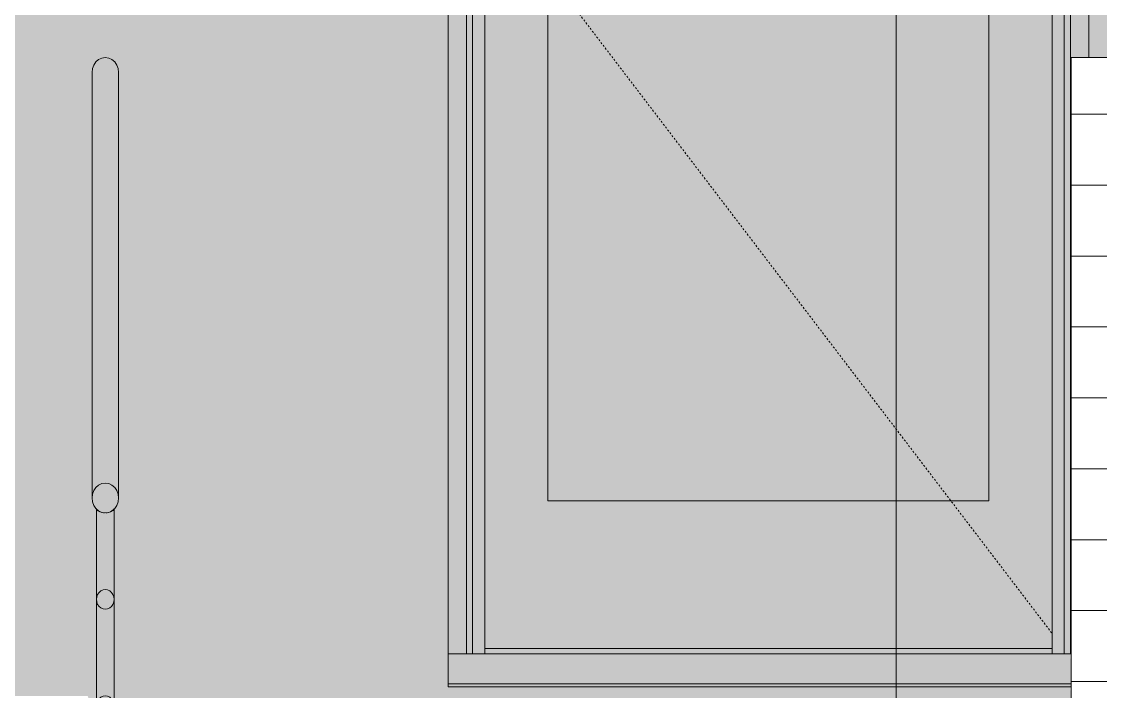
# Model space of a CAD drawing. Header units: inches. Extents: x 1750 to 8392, y -297 to 660.
# Drawn here: x 6777.4 to 6838.2, y 0.3 to 38 of the extents above; entities that cross this region are included whole.
import ezdxf

# ---------------------------------------------------------------- set-up
doc = ezdxf.new("R2010")
doc.units = ezdxf.units.IN
doc.header["$MEASUREMENT"] = 0
doc.linetypes.add('Dash 1_16_', pattern=[0.12499999999999999, 0.06249999999999999, -0.06249999999999999])
for name, color, linetype, lineweight in [('A-DOOR-3', 31, 'Continuous', 9), ('A-DOOR-4', 31, 'Dash 1_16_', 9), ('A-DOOR-FRAM', 31, 'Continuous', 9), ('A-DOOR-GLAZ', 31, 'Continuous', 9), ('A-FLOR-HRAL', 11, 'Continuous', 9), ('A-WALL-1', 113, 'Continuous', 9), ('A-WALL-PATT-1', 111, 'Continuous', 9), ('G-ANNO-SYMB-2', 111, 'Continuous', 9)]:
    doc.layers.add(name, color=color, linetype=linetype, lineweight=lineweight)

# ---------------------------------------------------------------- blocks, each defined once
blk = doc.blocks.new('Door-Inswing-Andersen-400_Series-Single - 3_ 0-1_8_ x custom height - _1st _ 2nd floor-2651741-BUILDING ELEVATION - NORTH')
at = {"layer": 'A-DOOR-FRAM'}
for points in [[(-10203.45189610941, 2.375000000029368), (-10202.42064610941, 2.375000000029368), (-10202.38046753799, 90.96875000002868), (-10168.35814610941, 90.96875000003004), (-10168.31439610937, 36.00000000000355), (-10167.32689610941, 36.00000000000355), (-10167.32689610941, 92.00000000002902), (-10203.45189610941, 92.00000000002902), (-10203.45189610941, 2.672000000029166)], [(-10202.07689610941, 2.375000000029368), (-10202.07689610941, 90.62500000002856), (-10202.42064610941, 90.96875000002868), (-10202.42064610941, 2.375000000029368), (-10202.11505803304, 2.375000000029368)], [(-10168.70189610941, 2.375000000029368), (-10168.35814610941, 2.375000000029368), (-10168.35814610941, 90.96875000003004), (-10168.70189610941, 90.62500000002925), (-10168.70189610941, 2.451757034204243)], [(-10202.07689610941, 2.375000000029368), (-10201.38939610941, 2.375000000029368), (-10201.38939610941, 89.93750000002868), (-10202.07689610941, 90.62500000002856), (-10202.07689610941, 2.451757034204925)], [(-10169.38939610941, 2.375000000029368), (-10168.70189610941, 2.375000000029368), (-10168.70189610941, 90.62500000002925), (-10169.38939610941, 89.93750000002902), (-10169.38939610941, 2.672000000029166)], [(-10201.38939610941, 2.375000000029368), (-10169.38939610941, 2.375000000029368), (-10169.38939610941, 2.672000000029166), (-10201.38939610941, 2.672000000029166)], [(-10202.42064610941, 0.5000000000290269), (-10168.31439610937, 0.5381298463740135), (-10168.35814610941, 2.375000000029368), (-10203.45189610941, 2.375000000029368), (-10203.45189610941, 0.5000000000290269), (-10202.70189610941, 0.5000000000290269)]]:
    blk.add_hatch(color=256, dxfattribs=at).paths.add_polyline_path(points, flags=0)
h = blk.add_hatch(color=256, dxfattribs=at)
h.paths.add_polyline_path([(-10201.38939610941, 2.672000000029166), (-10169.38939610941, 2.672000000029166), (-10169.38939610941, 89.93750000002902), (-10201.38939610941, 89.93750000002868), (-10201.38939610941, 2.837896986123078)], flags=0)
h.paths.add_polyline_path([(-10190.23633143601, 11.00000000002937), (-10197.82689610941, 11.00000000002937), (-10197.82689610941, 86.37500000002902), (-10172.95189610941, 86.37500000002902), (-10172.95189610941, 11.00000000002937)], flags=0)
at = {"layer": 'A-DOOR-GLAZ'}
blk.add_hatch(color=256, dxfattribs=at).paths.add_polyline_path([(-10172.95189610941, 11.00000000002937), (-10172.95189610941, 86.37500000002902), (-10197.82689610941, 86.37500000002902), (-10197.82689610941, 11.00000000002937), (-10190.23633143601, 11.00000000002937)], flags=0)
at = {"layer": 'A-DOOR-4'}
blk.add_line((-10201.3893961094, 45.44733796299155), (-10169.3893961094, 3.521412037065489), dxfattribs=at)
at = {"layer": 'A-DOOR-FRAM'}
for p, q in [((-10203.4518961094, 92.00000000002908), (-10203.4518961094, 2.375000000029165)), ((-10203.4518961094, 92.00000000002898), (-10203.4518961094, 2.375000000029176)), ((-10167.3268961094, 36.0000000000019), (-10167.3268961094, 92.0000000000291)), ((-10167.3268961094, 36.00000000000186), (-10167.3268961094, 92.00000000002899)), ((-10202.4206461094, 90.96875000002909), (-10202.4206461094, 2.375000000029176)), ((-10202.4206461094, 90.96875000002902), (-10202.4206461094, 2.375000000029176)), ((-10168.3581461094, 90.96875000002908), (-10168.3581461094, 2.375000000029176)), ((-10168.3581461094, 90.96875000002902), (-10168.3581461094, 2.375000000029176)), ((-10202.0768961094, 90.62500000002903), (-10202.0768961094, 2.375000000029176)), ((-10168.7018961094, 2.375000000029171), (-10168.7018961094, 90.62500000002903)), ((-10201.3893961094, 89.93750000002898), (-10201.3893961094, 2.375000000029176)), ((-10169.3893961094, 2.37500000002917), (-10169.3893961094, 89.93750000002898)), ((-10197.8268961094, 11.00000000002931), (-10197.8268961094, 86.37500000002882)), ((-10172.9518961094, 86.37500000002882), (-10172.9518961094, 11.00000000002931)), ((-10172.9518961094, 11.00000000002931), (-10197.8268961094, 11.00000000002931)), ((-10169.3893961094, 2.672000000029024), (-10201.3893961094, 2.672000000029024)), ((-10201.3893961094, 2.672000000029017), (-10169.3893961094, 2.672000000029019)), ((-10203.4518961094, 0.5000000000290269), (-10203.4518961094, 2.375000000029314)), ((-10168.31439610936, 2.375000000029314), (-10203.4518961094, 2.375000000029314)), ((-10203.4518961094, 0.5000000000290269), (-10203.4518961094, 0.6717557160874768)), ((-10168.31439610936, 0.6717557160874768), (-10203.4518961094, 0.6717557160874768)), ((-10168.31439610936, 0.5000000000290269), (-10203.4518961094, 0.5000000000290269)), ((-10168.31439610936, 0.5000000000290269), (-10203.4518961094, 0.5000000000290269))]:
    blk.add_line(p, q, dxfattribs=at)
blk = doc.blocks.new('Railing - 1_-1411116-BUILDING ELEVATION - NORTH')
at = {"layer": 'A-FLOR-HRAL'}
h = blk.add_hatch(color=256, dxfattribs=at)
h.paths.add_polyline_path([(-10820.48939610939, -24), (-10819.48939610939, -24), (-10819.50643319626, -18.70370123909015), (-10819.63584271881, -18.95430170190685), (-10819.85998658684, -19.09898594657614), (-10819.97351199786, -19.09898594657614), (-10820.00528022092, -19.09898594657614), (-10820.11880563196, -19.09898594657614), (-10820.3429495, -18.95430170189593), (-10820.47235902255, -18.70370123905503), (-10820.48939610939, -18.70370123905503), (-10820.48939610939, -23.39237015362596)], flags=0)
h.paths.add_polyline_path([(-10820.48939610939, -18.30901699438187), (-10820.42240881129, -18.15356253417452), (-10820.21528877531, -18.03496691962676), (-10819.9819533539, -18), (-10819.6358427188, -18.08015364227208), (-10819.49764712114, -18.2570218565586), (-10819.48939610939, -18.3090169943747), (-10819.53071813714, -12.76925049141551), (-10819.6358427188, -12.95430170189593), (-10819.85998658684, -13.09898594657614), (-10820.19519731989, -13.06360858605058), (-10820.34294949999, -12.95430170189593), (-10820.47315683522, -12.69692596543314), (-10820.48939610939, -12.83852549156223), (-10820.48939610939, -18)], flags=0)
h.paths.add_polyline_path([(-10819.48939610939, -12.30901699437539), (-10819.51421574761, -6.724707690158884), (-10819.6358427188, -6.954301701895592), (-10819.85998658684, -7.098985946575799), (-10820.1709939683, -7.074817275347532), (-10820.34294949999, -6.954301701895592), (-10820.47235902253, -6.703701239054685), (-10820.48939610939, -6.838525491561886), (-10820.47235902254, -12.2016269417095), (-10820.23939610939, -12.03924894698503), (-10819.89181495673, -12.00430816998494), (-10819.73939610939, -12.03924894698435), (-10819.50634615792, -12.20220341366246), (-10819.49176859319, -12.29406638880289)], flags=0)
h.paths.add_polyline_path([(-10820.48939610939, -6.309016994399944), (-10820.42240881129, -6.151620600610504), (-10820.23939610939, -6.038169482764833), (-10819.93107555805, -6.005298742680002), (-10819.73939610939, -6.038169482762787), (-10819.50643319625, -6.20165492702984), (-10819.48939610939, -6.210318791441527), (-10819.52358614052, -0.7500000000000052), (-10819.6376723763, -0.9558713607721127), (-10819.85998658684, -1.0989859465758), (-10820.14679061671, -1.086025964645506), (-10820.34294949999, -0.9543017018959342), (-10820.47235902254, -0.7037012390546858), (-10820.48939610941, -0.7500000000000052), (-10820.48939610939, -6.279508497187412)], flags=0)
h.paths.add_polyline_path([(-10820.48939610941, -0.3090169944630414), (-10820.4224088113, -0.150649633836684), (-10820.21860903878, -0.03246695638131846), (-10819.91163537426, -0.007064990241138601), (-10819.73017216568, -0.04278363328842793), (-10819.50643319625, -0.2016549270315462), (-10819.48939610941, -0.08258489567731962), (-10819.53138970491, 5.22893683111601), (-10819.6358427188, 5.045698298104065), (-10819.86542550223, 4.901014053423858), (-10820.20129088245, 4.939213372270495), (-10820.34294949999, 5.045698298104065), (-10820.47235902255, 5.296298760944972), (-10820.48939610941, 5.296298760944972), (-10820.48939610941, -0.2477896584373464)], flags=0)
h.paths.add_polyline_path([(-10820.48939610941, 5.690983005540368), (-10820.4224088113, 5.850321332944639), (-10820.23939610941, 5.96398944567249), (-10819.95587332989, 6.000543384465225), (-10819.6358427188, 5.916296866685792), (-10819.50399509834, 5.782980989093056), (-10819.48939610941, 5.789681208561199), (-10819.5122224327, 10.5229446884648), (-10819.60632349913, 10.42221220550152), (-10819.79634526541, 10.34891112364345), (-10820.03501077242, 10.32921703882982), (-10820.26474086817, 10.36872645396783), (-10820.39332731483, 10.43529013102351), (-10820.48939610941, 10.46447808209597), (-10820.48939610941, 5.789681208541418)], flags=0)
h = blk.add_hatch(color=256, dxfattribs=at)
h.paths.add_polyline_path([(-10819.87813564242, 10.32921703882982), (-10819.58061007797, 10.43833401063647), (-10819.7963538072, 10.35136329304986), (-10819.9437814464, 10.32921703882982)], flags=0)
h.paths.add_polyline_path([(-10820.03198010418, 10.32921703882982), (-10820.30114101034, 10.40599638841024), (-10820.03501077242, 10.32921703882982)], flags=0)
for p, q in [((-10820.48939610939, 10.57294901687532), (-10820.48939610939, -24)), ((-10819.48939610939, -24), (-10819.48939610939, 10.57294901687532))]:
    blk.add_line(p, q, dxfattribs=at)
at = {"layer": 'A-FLOR-HRAL', "flags": 128}
for points in [[(-10820.03228682549, 10.3240667408874), (-10820.10065657636, 10.32921703882964), (-10820.30114101031, 10.37749114625808), (-10820.43988054333, 10.4644780820957), (-10820.47873303603, 10.5202755331475)], [(-10819.50005918274, 10.52027553314847), (-10819.53891167543, 10.4644780820957), (-10819.67765120845, 10.37749114625808), (-10819.8781356424, 10.32921703882964), (-10819.94650539328, 10.32406674088737)]]:
    blk.add_lwpolyline(points, dxfattribs=at)
blk = doc.blocks.new('Railing - Railing-1951187-BUILDING ELEVATION - NORTH')
at = {"layer": 'A-FLOR-HRAL'}
for points in [[(-10223.2893961094, 5.440983005625184), (-10223.22240881129, 5.72049150281225), (-10223.0393961094, 5.925105923900673), (-10222.7893961094, 5.999999999999999), (-10222.5393961094, 5.925105923900673), (-10222.3512654643, 5.706677289668618), (-10222.2893961094, 5.585667250305391), (-10222.33222662613, 5.811461797752712), (-10222.58110331182, 5.973265162926622), (-10222.82660988685, 5.999999999999999), (-10223.14321501181, 5.916076410650589), (-10223.27479712046, 5.782980988913322), (-10223.2893961094, 5.585667250305391)], [(-10222.88306385357, 4.901014053423522), (-10222.57750133636, 4.93921337225754), (-10222.43584271879, 5.045698298103729), (-10222.30643319625, 5.296298760944977), (-10222.30643319625, 5.585667250305391), (-10222.43584271879, 5.836267713145957), (-10222.66056203979, 5.980867255773432), (-10222.99778954488, 5.944374125353646), (-10223.14294949999, 5.836267713145957), (-10223.27235902254, 5.585667250305391), (-10223.27215196102, 5.295739866141047), (-10223.14294949999, 5.045698298103729), (-10222.91336671655, 4.901014053423522)], [(-10223.2893961094, -0.5590169943751561), (-10223.22240881129, -0.2795084971877486), (-10223.0393961094, -0.07489407609898534), (-10222.78939610938, 0), (-10222.5393961094, -0.0748940760993264), (-10222.35388546187, -0.2862508841141106), (-10222.2893961094, -0.4143327496949495), (-10222.32360004505, -0.1929250748095228), (-10222.56018318003, -0.0324669563755151), (-10222.86715684452, -0.007064990241474333), (-10223.04862005312, -0.04278363330547563), (-10223.27251023311, -0.2026078058946723), (-10223.2893961094, -0.4143327496949495)], [(-10222.65998658683, -1.098985946576135), (-10222.43584271879, -0.9543017018959289), (-10222.30643319624, -0.7037012390553626), (-10222.30643319624, -0.4143327496949495), (-10222.44048071033, -0.159753364793346), (-10222.65998658683, -0.01904804217349465), (-10222.94252287698, -0.03003161317724334), (-10223.14294949999, -0.1637322868540423), (-10223.27235902254, -0.4143327496949495), (-10223.26709928961, -0.7178981671904693), (-10223.14111984248, -0.9558713607697199), (-10222.91880563194, -1.098985946576135), (-10222.71517427336, -1.098985946576135)], [(-10223.28939610939, -6.559016994374814), (-10223.22240881128, -6.279508497187748), (-10223.03939610939, -6.074894076099326), (-10222.78939610939, -5.999999999999999), (-10222.53939610939, -6.074894076099326), (-10222.35638340749, -6.279508497187748), (-10222.28939610939, -6.559016994374814), (-10222.31497346396, -6.197311947371076), (-10222.53939610939, -6.038169482762782), (-10222.84771666073, -6.005298742681702), (-10223.03955473058, -6.038267394028138), (-10223.27251023311, -6.2026078058974), (-10223.28939610939, -6.414332749694608)], [(-10222.84417203725, -7.098985946576476), (-10222.60779825048, -7.074817275351278), (-10222.4358427188, -6.954301701896269), (-10222.30643319624, -6.703701239055021), (-10222.30643319624, -6.414332749694608), (-10222.4358427188, -6.163732286854041), (-10222.65998658683, -6.019048042173835), (-10222.96681699698, -6.041282337767711), (-10223.14294949999, -6.163732286854041), (-10223.27235902254, -6.414332749694608), (-10223.27215196101, -6.704260133866113), (-10223.14294949999, -6.954301701896269), (-10222.91336671655, -7.098985946576476)], [(-10223.28939610939, -12.55901699437481), (-10223.22240881128, -12.27950849718741), (-10223.03939610939, -12.07489407609864), (-10222.78939610938, -12), (-10222.53939610939, -12.07489407609898), (-10222.35638340749, -12.27950849718741), (-10222.28939610939, -12.41433274969461), (-10222.30643319624, -12.20162694170233), (-10222.53939610939, -12.03924894698332), (-10222.82827647695, -12.00353249512056), (-10223.03955006815, -12.03934398029344), (-10223.27251023311, -12.20260780596425), (-10223.28939610939, -12.4278782940994)], [(-10222.82472612908, -13.09898594657579), (-10222.58359489889, -13.06360858605194), (-10222.4358427188, -12.95430170189593), (-10222.30563538356, -12.69692596546451), (-10222.30643319624, -12.41433274969461), (-10222.4358427188, -12.1637322868537), (-10222.65998658683, -12.01904804217315), (-10222.99111111699, -12.05253306235647), (-10223.14294949999, -12.1637322868537), (-10223.27275566934, -12.41770119786724), (-10223.27235902253, -12.70370123905502), (-10223.14294949999, -12.95430170189593), (-10222.91336671655, -13.09898594657579)], [(-10222.28939610939, -18.55901699437515), (-10222.30643319625, -18.19882995095008), (-10222.56350344347, -18.03496691962539), (-10222.79683886488, -18), (-10223.15523831203, -18.09191129311511), (-10223.28114509764, -18.25702185658417), (-10223.27235902254, -18.4143327496946), (-10223.14056070653, -18.16168294656404), (-10222.91880563195, -18.01904804217383), (-10222.65998658683, -18.01904804217383), (-10222.43584271879, -18.16373228685404), (-10222.30643319624, -18.4143327496946), (-10222.29730979578, -18.49181150624815)], [(-10222.77351199785, -19.09898594657647), (-10222.65998658683, -19.09898594657647), (-10222.43584271879, -18.95430170189627), (-10222.30643319624, -18.70370123905536), (-10222.30643319624, -18.4143327496946), (-10222.43584271879, -18.16373228685404), (-10222.65998658683, -18.01904804217383), (-10222.91880563195, -18.01904804217383), (-10223.14294949999, -18.16373228685404), (-10223.27235902254, -18.4143327496946), (-10223.27235902254, -18.70370123905536), (-10223.14294949998, -18.95430170189627), (-10222.91880563194, -19.09898594657647), (-10222.80533435204, -19.08228388569023), (-10222.77344265289, -19.07758968376151)]]:
    blk.add_hatch(color=256, dxfattribs=at).paths.add_polyline_path(points, flags=0)
for p, q in [((-10223.28939610938, 6.467342984011565), (-10223.28939610938, 5.440983005624843)), ((-10222.28939610939, 5.440983005625184), (-10222.28939610939, 6.46734298401975)), ((-10223.28939610938, 0.4701399747532377), (-10223.28939610938, -0.5590169943754971)), ((-10222.28939610939, -0.5590169943751561), (-10222.28939610939, 0.4701399747604)), ((-10223.28939610938, -5.527063034508159), (-10223.28939610938, -6.559016994375155)), ((-10222.28939610939, -6.559016994374814), (-10222.28939610939, -5.52706303449554)), ((-10223.28939610938, -11.5242660437641), (-10223.28939610938, -12.55901699437515)), ((-10222.28939610939, -12.55901699437481), (-10222.28939610939, -11.52426604375625)), ((-10223.28939610938, -17.52146905302345), (-10223.28939610938, -18.55901699437549)), ((-10222.28939610939, -18.55901699437515), (-10222.28939610939, -17.52146905301492))]:
    blk.add_line(p, q, dxfattribs=at)
at = {"layer": 'A-FLOR-HRAL', "flags": 128}
for points in [[(-10222.28939610938, 5.440983005624937), (-10222.30643319623, 5.585667250305142), (-10222.35638340748, 5.72049150281233), (-10222.43584271878, 5.836267713146066), (-10222.53939610938, 5.925105923900913), (-10222.65998658682, 5.980951957826272), (-10222.78939610938, 5.999999999999723), (-10222.91880563193, 5.980951957826274), (-10223.03939610938, 5.925105923900915), (-10223.14294949997, 5.836267713146069), (-10223.22240881127, 5.720491502812332), (-10223.27235902252, 5.585667250305146), (-10223.28939610938, 5.440983005624941)], [(-10223.28939610938, 5.440983005624943), (-10223.27235902252, 5.296298760944738), (-10223.22240881127, 5.16147450843755), (-10223.14294949997, 5.045698298103813), (-10223.03939610938, 4.956860087348964), (-10222.91880563193, 4.901014053423604), (-10222.78939610938, 4.881966011250153), (-10222.65998658682, 4.901014053423602), (-10222.53939610938, 4.956860087348959), (-10222.43584271878, 5.045698298103805), (-10222.35638340748, 5.161474508437541), (-10222.30643319623, 5.296298760944729), (-10222.28939610938, 5.440983005624934)], [(-10222.28939610938, -0.5590169943750625), (-10222.30643319623, -0.4143327496948572), (-10222.35638340748, -0.2795084971876703), (-10222.43584271878, -0.1637322868539333), (-10222.53939610938, -0.07489407609908617), (-10222.65998658682, -0.01904804217372721), (-10222.78939610938, -2.766120665853577e-13), (-10222.91880563193, -0.01904804217372621), (-10223.03939610938, -0.07489407609908409), (-10223.14294949997, -0.1637322868539304), (-10223.22240881127, -0.2795084971876665), (-10223.27235902252, -0.414332749694853), (-10223.28939610938, -0.5590169943750585)], [(-10223.28939610938, -0.5590169943750555), (-10223.27235902252, -0.7037012390552613), (-10223.22240881127, -0.8385254915624485), (-10223.14294949997, -0.9543017018961861), (-10223.03939610938, -1.043139912651034), (-10222.91880563193, -1.098985946576394), (-10222.78939610938, -1.118033988749846), (-10222.65998658682, -1.098985946576396), (-10222.53939610938, -1.043139912651039), (-10222.43584271878, -0.9543017018961931), (-10222.35638340748, -0.8385254915624574), (-10222.30643319623, -0.7037012390552703), (-10222.28939610938, -0.5590169943750652)], [(-10222.28939610937, -6.55901699437506), (-10222.30643319623, -6.414332749694855), (-10222.35638340748, -6.279508497187669), (-10222.43584271878, -6.163732286853932), (-10222.53939610937, -6.074894076099084), (-10222.65998658682, -6.019048042173726), (-10222.78939610937, -6.000000000000274), (-10222.91880563193, -6.019048042173724), (-10223.03939610937, -6.074894076099083), (-10223.14294949997, -6.163732286853928), (-10223.22240881127, -6.279508497187665), (-10223.27235902252, -6.414332749694851), (-10223.28939610937, -6.559016994375057)], [(-10223.28939610937, -6.559016994375054), (-10223.27235902252, -6.703701239055259), (-10223.22240881127, -6.838525491562446), (-10223.14294949997, -6.954301701896184), (-10223.03939610937, -7.043139912651033), (-10222.91880563193, -7.098985946576393), (-10222.78939610937, -7.118033988749843), (-10222.65998658682, -7.098985946576394), (-10222.53939610937, -7.043139912651037), (-10222.43584271878, -6.954301701896192), (-10222.35638340748, -6.838525491562456), (-10222.30643319623, -6.703701239055269), (-10222.28939610937, -6.559016994375063)], [(-10222.28939610938, -12.55901699437472), (-10222.30643319623, -12.41433274969451), (-10222.35638340748, -12.27950849718733), (-10222.43584271878, -12.16373228685359), (-10222.53939610938, -12.07489407609874), (-10222.65998658682, -12.01904804217338), (-10222.78939610938, -11.99999999999993), (-10222.91880563193, -12.01904804217338), (-10223.03939610938, -12.07489407609874), (-10223.14294949997, -12.16373228685359), (-10223.22240881127, -12.27950849718732), (-10223.27235902252, -12.41433274969451), (-10223.28939610938, -12.55901699437471)], [(-10223.28939610938, -12.55901699437471), (-10223.27235902252, -12.70370123905492), (-10223.22240881127, -12.8385254915621), (-10223.14294949997, -12.95430170189584), (-10223.03939610938, -13.04313991265069), (-10222.91880563193, -13.09898594657605), (-10222.78939610938, -13.1180339887495), (-10222.65998658682, -13.09898594657605), (-10222.53939610938, -13.0431399126507), (-10222.43584271878, -12.95430170189585), (-10222.35638340748, -12.83852549156211), (-10222.30643319623, -12.70370123905493), (-10222.28939610938, -12.55901699437472)], [(-10222.28939610938, -18.55901699437506), (-10222.30643319623, -18.41433274969485), (-10222.35638340748, -18.27950849718767), (-10222.43584271878, -18.16373228685393), (-10222.53939610938, -18.07489407609908), (-10222.65998658682, -18.01904804217372), (-10222.78939610938, -18.00000000000027), (-10222.91880563193, -18.01904804217372), (-10223.03939610938, -18.07489407609908), (-10223.14294949997, -18.16373228685393), (-10223.22240881127, -18.27950849718766), (-10223.27235902252, -18.41433274969485), (-10223.28939610938, -18.55901699437505)], [(-10223.28939610938, -18.55901699437505), (-10223.27235902252, -18.70370123905526), (-10223.22240881127, -18.83852549156244), (-10223.14294949997, -18.95430170189618), (-10223.03939610938, -19.04313991265103), (-10222.91880563193, -19.09898594657639), (-10222.78939610938, -19.11803398874984), (-10222.65998658682, -19.09898594657639), (-10222.53939610938, -19.04313991265104), (-10222.43584271878, -18.95430170189619), (-10222.35638340748, -18.83852549156245), (-10222.30643319623, -18.70370123905527), (-10222.28939610938, -18.55901699437506)]]:
    blk.add_lwpolyline(points, dxfattribs=at)
at = {"extrusion": (0, 0, -1), "zscale": -1}
blk.add_blockref('Railing - 1_-1411116-BUILDING ELEVATION - NORTH', (21042.7787922208, 0), dxfattribs=at)
blk = doc.blocks.new('Top Rail Type - Top Rail_Internal_-1951197-BUILDING ELEVATION - NORTH')
at = {"layer": 'A-FLOR-HRAL'}
for points in [[(-10223.5393961094, 11.16147450843743), (-10223.51384047911, 11.37850087545723), (-10223.43891516224, 11.58073725421855), (-10223.22240881129, 11.83788992504139), (-10223.0393961094, 11.9455469910124), (-10222.8396573358, 11.99260195121906), (-10222.67813564241, 11.9836233530151), (-10222.47488850252, 11.91567320597744), (-10222.33891167545, 11.82290096713268), (-10222.25906602349, 11.75440156971876), (-10222.13987705656, 11.58073725421855), (-10222.06495173967, 11.37850087545791), (-10222.0393961094, 11.37850087545791), (-10222.06495173968, 35.37850087540777), (-10222.13987705656, 35.58073725421854), (-10222.3563834075, 35.83788992505026), (-10222.5393961094, 35.94554699101752), (-10222.67813564242, 35.98362335301476), (-10222.90065657638, 35.9836233530151), (-10223.10114101033, 35.91695262847076), (-10223.23988054335, 35.82290096712483), (-10223.31972619529, 35.7544015697191), (-10223.43891516224, 35.58073725421854), (-10223.51384047911, 35.37850087545757), (-10223.5393961094, 35.16147450844084), (-10223.5393961094, 11.37850087545723)], [(-10222.7893961094, 10.32294901687487), (-10222.47765120847, 10.40599638839899), (-10222.30987036335, 10.5249625232326), (-10222.25906602349, 10.56854744715576), (-10222.13987705656, 10.74221176265598), (-10222.06495173967, 10.9444481414173), (-10222.0393961094, 11.16147450843743), (-10222.06495173967, 11.37850087545791), (-10222.13987705656, 11.58073725421855), (-10222.3563834075, 11.83788992506117), (-10222.5393961094, 11.94554699102332), (-10222.73913488299, 11.99260195122213), (-10222.91880563195, 11.9809519578248), (-10223.10114101033, 11.91695262846463), (-10223.28107342135, 11.78756169375583), (-10223.31972619529, 11.75440156971876), (-10223.43891516224, 11.58073725421855), (-10223.51384047911, 11.37850087545723), (-10223.5393961094, 11.16147450843743), (-10223.51337271771, 10.94318557258987), (-10223.43891516224, 10.74221176265598), (-10223.19841875879, 10.46447808209598), (-10223.0393961094, 10.37740202586178), (-10222.83198010417, 10.32921703882982)]]:
    blk.add_hatch(color=256, dxfattribs=at).paths.add_polyline_path(points, flags=0)
for p, q in [((-10223.5393961094, 35.16147450843675), (-10223.53939610939, 11.16147450843675)), ((-10222.03939610939, 11.16147450843743), (-10222.0393961094, 35.16147450843743))]:
    blk.add_line(p, q, dxfattribs=at)
at = {"layer": 'A-FLOR-HRAL', "flags": 128}
for points in [[(-10223.53939610939, 35.16147450843721), (-10223.51384047911, 35.37850087545735), (-10223.43891516223, 35.58073725421847), (-10223.31972619528, 35.75440156971873), (-10223.16439610939, 35.88765888585117), (-10222.98351039322, 35.9714279367392), (-10222.78939610939, 35.99999999999972), (-10222.59528182556, 35.9714279367392), (-10222.41439610939, 35.88765888585117), (-10222.2590660235, 35.75440156971872), (-10222.13987705655, 35.58073725421846), (-10222.06495173967, 35.37850087545768), (-10222.03939610939, 35.1614745084372)], [(-10222.03939610938, 11.1614745084372), (-10222.06495173966, 11.37850087545768), (-10222.13987705654, 11.58073725421846), (-10222.25906602349, 11.75440156971872), (-10222.41439610938, 11.88765888585116), (-10222.59528182555, 11.9714279367392), (-10222.78939610938, 11.99999999999972), (-10222.9835103932, 11.9714279367392), (-10223.16439610938, 11.88765888585117), (-10223.31972619527, 11.75440156971873), (-10223.43891516221, 11.58073725421846), (-10223.51384047909, 11.37850087545734), (-10223.53939610938, 11.16147450843721)], [(-10223.53939610938, 11.16147450843721), (-10223.51384047909, 10.94444814141673), (-10223.43891516221, 10.74221176265595), (-10223.31972619527, 10.56854744715569), (-10223.16439610938, 10.43529013102325), (-10222.9835103932, 10.35152108013521), (-10222.78939610938, 10.32294901687469), (-10222.59528182555, 10.3515210801352), (-10222.41439610938, 10.43529013102324), (-10222.25906602349, 10.56854744715568), (-10222.13987705654, 10.74221176265594), (-10222.06495173966, 10.94444814141706), (-10222.03939610938, 11.1614745084372)]]:
    blk.add_lwpolyline(points, dxfattribs=at)

msp = doc.modelspace()

# ---------------------------------------------------------------- hatches: boundary and pattern name
at = {"layer": 'A-WALL-PATT-1'}
h = msp.add_hatch(dxfattribs=at)
h.set_pattern_fill('FP_52', color=256, style=0, pattern_type=2)
h.set_pattern_definition([(0, (5577.889621914886, -29.2), (0, 4), []), (90, (5577.889621914886, -29.2), (-7.999999999999999, 8), [4, -28]), (90, (5593.889621914886, -25.2), (-7.999999999999999, 8), [4, -28])])
h.paths.add_polyline_path([(6038.689226885346, 75.49999809265135), (6065.455665478876, 68.49788818392675), (6040.811368603876, 74.94384151607834)], flags=0)
h.paths.add_polyline_path([(5947.163040478876, -15.00000000000034), (5991.764225805502, -15), (5991.764225805502, 35.99999999999999), (5995.214225805466, 35.99999999999999), (5995.214225805466, 92.00000000002647), (6031.339225805465, 92.00000000002647), (6031.339225805465, 73.58443548688739), (6038.689226885346, 75.49999809265135), (6077.68922580549, 65.23841857910121), (6077.68922580549, 56.81866264343261), (6047.420958276734, 71.29012298583983), (6077.580097807131, 56.74934005737304), (6054.952680719571, 50.79567718505859), (6041.412628826616, 71.29012298583983), (6054.689224851803, 50.76696395874023), (6031.339225805465, 50.76696395874023), (6031.339225805465, 35.99999999999999), (6109.090007055465, 35.99999999999999), (6109.09000705546, 92.25000000000033), (6147.113444555473, 92.25000000000033), (6147.113444555465, 13.93749999999977), (6130.414225805504, 13.93749999999977), (6130.414225805504, -0.7499999999999999), (6181.587606290999, -0.7106305456703693), (6184.389225805478, -0.2477896584373411), (6184.35889571959, 10.5685474471561), (6184.23970675264, 10.74221176265632), (6184.164781435762, 10.9444481414173), (6184.139225805478, 11.38226245894907), (6184.164781435762, 35.37850087545723), (6184.23970675264, 35.58073725421888), (6184.456213103587, 35.83788992505196), (6184.63922580548, 35.94554699101888), (6184.777965338501, 35.9836233530151), (6185.000486272458, 35.98362335301544), (6185.200970706408, 35.91695262846974), (6185.33971023943, 35.82290096712278), (6185.419555891369, 35.75440156970784), (6185.538744858315, 35.58073725421888), (6185.613670175197, 35.37850087540811), (6185.639225805478, 35.16147450843743), (6185.613670175197, 10.94444814141559), (6185.53874485833, 10.74221176265632), (6185.38922580548, 10.46447808209598), (6185.38922580548, -0.0825848956773143), (6185.890007055466, 0), (6781.089559415999, 0), (6781.380422768249, -0.7499999999999999), (6781.589225805488, -0.7192685925003842), (6781.558895719611, 10.56854744715576), (6781.43970675265, 10.74221176265598), (6781.364781435783, 10.9444481414173), (6781.339225805486, 11.37850087545757), (6781.36478143577, 35.37850087545757), (6781.43970675265, 35.58073725421854), (6781.656213103595, 35.83788992505298), (6781.839225805488, 35.94554699101922), (6781.97796533851, 35.9836233530151), (6782.200486272468, 35.98362335301476), (6782.400970706418, 35.9169526284694), (6782.53971023944, 35.82290096712176), (6782.619555891377, 35.75440156970648), (6782.738744858325, 35.58073725421854), (6782.813670175205, 35.37850087540777), (6782.839225805486, 35.16147450843743), (6782.813670175217, 10.9444481414173), (6782.738744858325, 10.74221176265394), (6782.589225805488, 10.45882727968114), (6782.589225805488, -0.7499999999999999), (6836.564225805512, -0.7499999999999999), (6836.520475805473, 0.5000000000288763), (6801.426725805475, 0.538129846373863), (6801.426725805453, 92.00000000002886), (6837.551725805479, 92.0000000000292), (6837.551725805477, 36.0000000000034), (6838.877507055477, 36.0000000000034), (6838.877507055475, 92.25000000000033), (6876.900944555477, 92.25000000000033), (6876.900944555477, 36.0000000000034), (6915.490007055478, 36.0000000000034), (6915.490007055478, 92.25000000000033), (6953.513444555478, 92.24999999999999), (6953.513444555478, 70.38987429191376), (6973.089226885326, 75.49999809265067), (6995.789225805465, 69.56783851643125), (6995.789225805465, 108.3749999999874), (5577.889225805513, 108.3749999999874), (5577.889225805513, -0.5520833333338259), (5704.389225805475, -0.5520833333338259), (5704.389225805475, 0), (5609.889225805455, 0), (5609.889225805455, 92.99999999999999), (5840.289225805445, 92.99999999999999), (5840.289225805445, 0), (5718.459056410218, 0), (5718.459056410218, -1.048907445804389), (5741.886938739211, -3), (5777.909651672951, -3), (5922.00050340798, -15), (5943.764225805477, -15)], flags=0)
h.paths.add_polyline_path([(5705.864225805453, 0), (5710.459056410218, -0.3826611238204122), (5710.459056410218, 0)], flags=0)
h.paths.add_polyline_path([(5705.648931103877, -0.5520833333338259), (5705.864217619139, -0.5520833333338259), (5705.864225805453, 0), (5705.389225805475, 0), (5705.389225805475, -0.5520833333338259)], flags=0)
h.paths.add_polyline_path([(6613.814225805474, 7.999999999999885), (6613.251725805474, 7.999999999999885), (6613.251725805474, 53.00000000000022), (6642.251725805472, 53.00000000000022), (6642.251725805472, 7.999999999999885), (6617.487915478878, 7.999999999999885)], flags=0)
h.paths.add_polyline_path([(6230.251725805469, 7.999999999999885), (6230.251725805469, 53.00000000000056), (6259.251725805469, 53.00000000000056), (6259.251725805469, 7.999999999999885), (6230.814225805469, 7.999999999999885)], flags=0)
h.paths.add_polyline_path([(6339.677507055469, 13.93749999999943), (6339.677507055463, 92.25000000000033), (6377.700944555461, 92.25000000000033), (6377.700944555472, 13.93749999999977), (6340.490007055467, 13.93749999999977)], flags=0)
h.paths.add_polyline_path([(6531.113444555473, 13.93749999999977), (6493.090007055471, 13.93749999999977), (6493.090007055469, 92.25000000000033), (6531.113444555469, 92.25000000000033), (6531.113444555473, 14.68749999999977)], flags=0)
h.paths.add_polyline_path([(6531.865007055472, 13.93749999999977), (6531.865007055474, 92.25000000000033), (6569.888444555472, 92.25000000000033), (6569.888444555472, 13.93749999999977), (6532.67750705547, 13.93749999999977)], flags=0)
h.paths.add_polyline_path([(6185.890007055466, 13.93749999999977), (6185.890007055459, 92.25000000000033), (6223.91344455547, 92.25000000000033), (6223.913444555468, 13.93749999999977), (6186.702507055466, 13.93749999999977)], flags=0)
h.paths.add_polyline_path([(6725.740007055474, 13.93749999999977), (6723.865007055474, 13.93749999999977), (6723.865007055474, 92.25000000000033), (6761.888444555476, 92.25000000000033), (6761.888444555476, 13.93749999999977), (6725.922821728876, 13.93749999999977)], flags=0)
h.paths.add_polyline_path([(5936.515007055532, 13.93749999999977), (5936.515007055532, 92.25000000000033), (5974.53844455553, 92.25000000000033), (5974.53844455553, 13.93749999999977), (5937.305321728876, 13.93749999999977)], flags=0)
h.paths.add_polyline_path([(6416.10094455547, 13.93749999999977), (6378.07750705547, 13.97075149988359), (6378.077507055476, 92.25000000000033), (6416.100944555472, 92.25000000000033), (6416.10094455547, 14.96874999999977)], flags=0)
h.paths.add_polyline_path([(6953.513444555478, 36.0000000000034), (6995.789225805465, 36.0000000000034), (6995.789225805465, 52.48924297543021), (6989.35268071955, 50.7956771850579), (6975.812628826598, 71.29012298583915), (6989.089224851783, 50.76696395873955), (6957.107798720124, 50.7956771850579), (6970.317763106163, 71.29012298583915), (6956.825768030341, 50.7956771850579), (6953.513444555478, 51.66720744694407), (6953.513444555478, 48.39912984637385)], flags=0)
h.paths.add_polyline_path([(6031.339225805465, 64.13826098829098), (6035.917763106181, 71.29012298583983), (6031.339225805465, 64.33528909885375)], flags=0)
h.paths.add_polyline_path([(6995.789225805465, 64.55552945350097), (6995.789225805465, 64.62650306044428), (6981.820958276716, 71.29012298583915), (6994.2290582354, 65.30774116516044)], flags=0)
h.paths.add_polyline_path([(6953.513444555478, 66.0618276649211), (6963.266499643551, 70.79482882700164), (6953.513444555478, 66.12303311169943)], flags=0)
h.paths.add_polyline_path([(6995.789225805465, 69.52723269980912), (6995.789225805465, 69.55093560667454), (6989.089224851783, 71.29012298583915)], flags=0)
h.paths.add_polyline_path([(6790.949968157987, 85.70215134332805), (6790.568386652427, 85.71494574252482), (6790.760992957268, 85.70215134332805), (6790.948751668069, 85.70215134332805)], flags=0)
h.paths.add_polyline_path([(6786.963536607529, 77.38397456910626), (6786.481674453842, 77.38397456910626), (6786.481674453842, 77.97813338207708), (6786.727876392097, 77.97813338207708), (6786.784184362181, 79.23827610227055), (6786.799862675927, 79.41769599301891), (6787.180042958475, 81.15413361388572), (6787.441454790329, 81.95442841662235), (6788.26050310883, 82.89544405563844), (6789.027613772554, 83.40622237374417), (6789.027613772585, 83.65622237376577), (6789.221757972062, 83.65622237376577), (6789.280263638895, 83.72377889875473), (6789.095170297574, 83.72377889875473), (6789.124685872324, 85.22377889875439), (6789.280263638895, 85.22377889875439), (6789.187716968234, 85.29133542374335), (6789.027613772585, 85.29133542374335), (6789.027613772585, 85.54133542374346), (6789.124685872324, 85.54133542374346), (6789.221757972062, 85.63818471138471), (6789.87079157048, 85.72711764226868), (6789.725634080776, 85.71015546969225), (6789.708213040867, 85.74397658020631), (6789.682372943924, 85.76093430240415), (6789.586446535346, 85.74397658020631), (6789.577724091785, 85.81422134923194), (6789.53310584521, 85.83203404023526), (6789.577724091785, 85.92745569136126), (6789.885172030083, 87.83048218063287), (6789.351725805474, 88.05144284166316), (6788.885735547805, 88.40900974250802), (6788.528168646959, 88.8750000001787), (6788.303392696323, 89.41765714869722), (6788.226725805474, 90.000000000177), (6788.303392696323, 90.58234285165882), (6788.528168646959, 91.12500000017768), (6788.885735547805, 91.59099025784734), (6789.475919810713, 92.00000000002886), (6789.997993603878, 92.18697371016218), (6790.476725805474, 92.25000000017802), (6791.059068656954, 92.17333310932848), (6791.601725805474, 91.94855715869288), (6792.067716063142, 91.59099025784768), (6792.42528296399, 91.12500000017768), (6792.650058914624, 90.58234285165882), (6792.726725805474, 90.00000000018109), (6792.650058914624, 89.41765714869722), (6792.42528296399, 88.8750000001787), (6792.067716063142, 88.40900974250802), (6791.601725805474, 88.05144284166316), (6791.068895968989, 87.82666689102722), (6791.420345765742, 85.8641325614676), (6791.418414175059, 85.79935100939552), (6791.321865103979, 85.79669841030896), (6791.321865103979, 85.75100734037288), (6791.321865103979, 85.70820346619006), (6790.974489253829, 85.70698075047493), (6791.167503559427, 85.70195565208176), (6791.765734642715, 85.61862439145385), (6791.858281313376, 85.54133542374346), (6791.925837838366, 85.54133542374346), (6791.925837838366, 85.29133542374335), (6791.731693638889, 85.29133542374335), (6791.673187972056, 85.22377889875439), (6791.858281313376, 85.22377889875439), (6791.828765738626, 83.72377889875473), (6791.673187972056, 83.72377889875473), (6791.769902730362, 83.65622237376577), (6791.925837838366, 83.65622237376577), (6791.925837838366, 83.40622237376566), (6792.801878352509, 82.81133623896311), (6793.521273145625, 81.92602943227301), (6793.910171099245, 80.66195218801828), (6794.153588934712, 79.41769599550865), (6794.225575218854, 77.97813338209856), (6794.471777157109, 77.97813338207742), (6794.471777157109, 77.38397456910626), (6787.180042958475, 77.38397456910626)], flags=0)
h.paths.add_polyline_path([(5600.367155657963, 85.70215134332805), (5599.985574152404, 85.71494574252516), (5600.178180457246, 85.70215134332805), (5600.365939168045, 85.70215134332805)], flags=0)
h.paths.add_polyline_path([(5602.373593352204, 77.38397456910626), (5595.898861953818, 77.38397456910626), (5595.898861953818, 77.97813338207708), (5596.145063892072, 77.97813338207708), (5596.201371862157, 79.23827610227055), (5596.217050175903, 79.41769599301891), (5596.59723045845, 81.1541336138864), (5596.906115419308, 82.01132301295705), (5597.677690608805, 82.89544405563844), (5598.444801272561, 83.40622237376566), (5598.444801272561, 83.65622237376577), (5598.638945472039, 83.65622237376577), (5598.697451138871, 83.72377889875473), (5598.51235779755, 83.72377889875473), (5598.5418733723, 85.22377889875439), (5598.697451138871, 85.22377889875439), (5598.604904468211, 85.29133542374335), (5598.444801272561, 85.29133542374335), (5598.444801272561, 85.54133542374346), (5598.5418733723, 85.54133542374346), (5598.638945472039, 85.63818471138471), (5599.287979070457, 85.72711764226902), (5599.142821580752, 85.71015546969225), (5599.125400540845, 85.74397658020631), (5599.099560443901, 85.76093430240381), (5599.003634035322, 85.74397658020631), (5598.994911591763, 85.81422134923194), (5598.950293345186, 85.83203404023662), (5598.994911591763, 85.92745569136126), (5599.30235953006, 87.83048218063321), (5598.76891330545, 88.05144284166316), (5598.30292304778, 88.40900974250802), (5597.945356146935, 88.87500000017836), (5597.720580196301, 89.41765714869688), (5597.64391330545, 90.000000000177), (5597.720580196301, 90.58234285165848), (5597.945356146935, 91.12500000017802), (5598.30292304778, 91.59099025784734), (5598.76891330545, 91.94855715869322), (5599.311570453969, 92.17333310932814), (5599.89391330545, 92.25000000017802), (5600.476256156928, 92.17333310932882), (5601.01891330545, 91.94855715869254), (5601.48490356312, 91.59099025784734), (5601.842470463966, 91.12500000017802), (5602.067246414599, 90.58234285165848), (5602.142884228877, 89.99218338755894), (5602.067246414599, 89.41765714869653), (5601.842470463966, 88.87500000017768), (5601.48490356312, 88.40900974250802), (5601.01891330545, 88.05144284166316), (5600.486083468966, 87.82666689102722), (5600.837533265718, 85.86413256146794), (5600.835601675035, 85.79935100939552), (5600.739052603954, 85.79669841030828), (5600.739052603954, 85.75100734037322), (5600.739052603954, 85.70820346619006), (5600.391676753805, 85.70698075047527), (5600.584691059403, 85.70195565208176), (5601.182922142692, 85.61862439145385), (5601.275468813352, 85.54133542374346), (5601.343025338341, 85.54133542374346), (5601.343025338341, 85.29133542374335), (5601.148881138864, 85.29133542374335), (5601.090375472031, 85.22377889875439), (5601.275468813352, 85.22377889875439), (5601.245953238602, 83.72377889875473), (5601.090375472031, 83.72377889875473), (5601.187090230338, 83.65622237376577), (5601.343025338341, 83.65622237376577), (5601.343025338341, 83.40622237376566), (5602.219065852485, 82.81133623896311), (5602.938460645602, 81.92602943227404), (5603.327358599223, 80.66195218801964), (5603.57077643469, 79.41769599550865), (5603.64276271883, 77.97813338208799), (5603.888964657084, 77.97813338207742), (5603.888964657084, 77.38397456910626), (5602.501497883291, 77.38397456910626)], flags=0)
h.paths.add_polyline_path([(6042.762468157976, 85.70215134332805), (6042.38088665242, 85.71494574252516), (6042.573492957261, 85.70215134332805), (6042.76125166806, 85.70215134332805)], flags=0)
h.paths.add_polyline_path([(6038.689226885346, 77.38397456910626), (6038.294174453833, 77.38397456910626), (6038.294174453833, 77.97813338207708), (6038.540376392086, 77.97813338207708), (6038.59668436217, 79.23827610227055), (6038.612362675916, 79.41769599301891), (6038.992542958464, 81.15413361388504), (6039.301427919323, 82.01132301295705), (6040.073003108819, 82.89544405563844), (6040.840113772576, 83.40622237376566), (6040.840113772574, 83.65622237376577), (6041.034257972053, 83.65622237376577), (6041.092763638884, 83.72377889875473), (6040.907670297565, 83.72377889875473), (6040.937185872315, 85.22377889875439), (6041.092763638884, 85.22377889875439), (6041.000216968225, 85.29133542374335), (6040.840113772574, 85.29133542374335), (6040.840113772574, 85.54133542374346), (6040.937185872315, 85.54133542374346), (6041.034257972053, 85.63818471138471), (6041.683291570471, 85.72711764226868), (6041.538134080765, 85.7101554696926), (6041.520713040858, 85.74397658020631), (6041.494872943915, 85.76093430240415), (6041.398946535337, 85.74397658020631), (6041.390224091776, 85.81422134923194), (6041.345605845199, 85.83203404023662), (6041.390224091776, 85.92745569136126), (6041.697672030074, 87.83048218063253), (6041.164225805464, 88.05144284166316), (6040.698235547794, 88.40900974250802), (6040.340668646948, 88.87500000017802), (6040.115892696314, 89.41765714869653), (6040.039225805464, 90.000000000177), (6040.115892696314, 90.58234285165882), (6040.340668646948, 91.12500000017768), (6040.811368603876, 91.6778003050117), (6041.2884198107, 92.00000000002647), (6041.706882953984, 92.1733331093278), (6042.289225805464, 92.25000000017802), (6042.871568656943, 92.17333310932848), (6043.414225805464, 91.94855715869288), (6043.880216063135, 91.59099025784734), (6044.237782963979, 91.12500000017768), (6044.462558914613, 90.58234285165985), (6044.539225805464, 90.00000000017666), (6044.462558914614, 89.41765714869722), (6044.237782963979, 88.8750000001787), (6043.880216063135, 88.40900974250802), (6043.414225805464, 88.05144284166316), (6042.88139596898, 87.82666689102722), (6043.232845765731, 85.86413256146794), (6043.23091417505, 85.79935100939552), (6043.134365103972, 85.79669841030896), (6043.134365103968, 85.75100734037322), (6043.134365103968, 85.70820346619006), (6042.786989253818, 85.70698075047527), (6042.980003559416, 85.70195565208176), (6043.578234642708, 85.61862439145385), (6043.670781313367, 85.54133542374346), (6043.738337838357, 85.54133542374346), (6043.738337838357, 85.29133542374335), (6043.544193638878, 85.29133542374335), (6043.485687972046, 85.22377889875439), (6043.670781313367, 85.22377889875439), (6043.641265738615, 83.72377889875473), (6043.485687972046, 83.72377889875473), (6043.582402730353, 83.65622237376577), (6043.738337838357, 83.65622237376577), (6043.738337838357, 83.40622237376566), (6044.614378352499, 82.81133623896311), (6045.333773145616, 81.92602943227472), (6045.740227978877, 80.57220832774713), (6045.966088934703, 79.41769599550865), (6046.038075218845, 77.97813338207742), (6046.284277157098, 77.97813338207742), (6046.284277157098, 77.38397456910626), (6038.776036607518, 77.38397456910626)], flags=0)
h.paths.add_polyline_path([(6434.51335612509, 85.70215134333044), (6434.131774619533, 85.7149457425272), (6434.324380924374, 85.70215134333044), (6434.512139635173, 85.70215134333044)], flags=0)
h.paths.add_polyline_path([(6430.759169916368, 77.3839745691083), (6430.045062420946, 77.3839745691083), (6430.045062420946, 77.9781333820798), (6430.291264359199, 77.97813338207946), (6430.347572329285, 79.23827610227293), (6430.363250643031, 79.4176959930213), (6430.743430925577, 81.15413361388742), (6431.004842757433, 81.95442841662474), (6431.823891075932, 82.89544405564082), (6432.591001739689, 83.40622237376805), (6432.591001739689, 83.65622237376782), (6432.785145939168, 83.65622237376782), (6432.843651605999, 83.72377889875678), (6432.658558264679, 83.72377889875678), (6432.688073839428, 85.22377889875712), (6432.843651605999, 85.22377889875712), (6432.751104935338, 85.29133542374574), (6432.591001739689, 85.29133542374574), (6432.591001739689, 85.54133542374585), (6432.688073839428, 85.54133542374585), (6432.785145939168, 85.63818471138676), (6433.434179537586, 85.72711764227141), (6433.28902204788, 85.71015546969464), (6433.271601007971, 85.7439765802087), (6433.245760911028, 85.7609343024062), (6433.14983450245, 85.7439765802087), (6433.141112058889, 85.81422134923467), (6433.096493812314, 85.83203404023799), (6433.141112058889, 85.9274556913633), (6433.448559997187, 87.83048218063492), (6432.915113772578, 88.05144284166487), (6432.449123514907, 88.4090097425104), (6432.091556614063, 88.87500000018007), (6431.866780663428, 89.4176571486996), (6431.790113772577, 90.00000000017972), (6431.866780663428, 90.58234285166019), (6432.091556614063, 91.12500000018007), (6432.449123514907, 91.59099025784973), (6432.915113772577, 91.94855715869492), (6433.457770921095, 92.17333310933053), (6434.040113772504, 92.25000000000033), (6434.622456624058, 92.17333310933087), (6435.165113772577, 91.94855715869458), (6435.631104030248, 91.59099025785007), (6435.988670931092, 91.12500000017904), (6436.213446881726, 90.58234285166189), (6436.290113772577, 90.00000000017938), (6436.213446881728, 89.4176571486996), (6435.988670931092, 88.87500000017904), (6435.631104030248, 88.4090097425104), (6435.120118603878, 88.03280523254749), (6434.632283936093, 87.8266668910296), (6434.983733732844, 85.86413256146965), (6434.981802142163, 85.79935100939723), (6434.885253071085, 85.79669841031101), (6434.885253071083, 85.75100734037493), (6434.885253071083, 85.70820346619244), (6434.537877220931, 85.70698075047731), (6434.730891526529, 85.70195565208381), (6435.329122609821, 85.61862439145624), (6435.42166928048, 85.54133542374585), (6435.48922580547, 85.54133542374585), (6435.48922580547, 85.29133542374574), (6435.295081605991, 85.29133542374574), (6435.23657593916, 85.22377889875678), (6435.42166928048, 85.22377889875678), (6435.39215370573, 83.72377889875678), (6435.23657593916, 83.72377889875678), (6435.333290697467, 83.65622237376782), (6435.48922580547, 83.65622237376782), (6435.48922580547, 83.40622237376805), (6436.365266319612, 82.8113362389655), (6437.084661112729, 81.92602943227676), (6437.473559066349, 80.66195218802203), (6437.716976901818, 79.41769599551104), (6437.788963185958, 77.97813338210095), (6438.035165124213, 77.9781333820798), (6438.035165124213, 77.3839745691083), (6431.010129100578, 77.3839745691083)], flags=0)
h = msp.add_hatch(dxfattribs=at)
h.set_pattern_fill('FP_41', color=256, style=0, pattern_type=2)
h.set_pattern_definition([(0, (6838.689621914886, 0.8), (0, 4), []), (90, (6838.689621914886, 0.8), (-7.999999999999999, 8), [4, -28]), (90, (6854.689621914886, 4.8), (-7.999999999999999, 8), [4, -28])])
h.paths.add_polyline_path([(6961.72586686509, -28.41240978240966), (6961.725970975507, -28.4124064476656), (6960.16594259846, -28.36355126433761)], flags=0)
h.paths.add_polyline_path([(6840.688924650405, -27.49460342180168), (6855.033033365367, -26.14376987048615), (6896.140584806653, -24), (6924.147298077911, -24), (6994.349265112336, -26.19853158455214), (7019.858358244166, -24.4674355789092), (7065.689225805483, -21.53243614995631), (7065.689225805483, 36.0000000000034), (6836.564225805512, 36.0000000000034), (6836.564225805512, -27.41951307700174)], flags=0)
h.paths.add_polyline_path([(6842.994954795089, -24), (6842.459056410227, -24), (6842.459056410227, 11.99999999999966), (6850.459056410225, 11.99999999999966), (6850.459056410225, -24), (6843.630629285481, -24)], flags=0)

# ---------------------------------------------------------------- linework, layer by layer
at = {"layer": 'A-WALL-1'}
for p, q in [((7065.68922580549, 36.00000000000352), (6836.564225805521, 36.00000000000188)), ((6836.564225805521, 36.00000000000188), (6836.564225805521, -27.41951307700175))]:
    msp.add_line(p, q, dxfattribs=at)
at = {"layer": 'G-ANNO-SYMB-2'}
msp.add_line((6826.689225805514, 526.9530956233226), (6826.689225805514, -70.8051121088598), dxfattribs=at)

# ---------------------------------------------------------------- block references
at = {"layer": 'A-DOOR-3'}
msp.add_blockref('Door-Inswing-Andersen-400_Series-Single - 3_ 0-1_8_ x custom height - _1st _ 2nd floor-2651741-BUILDING ELEVATION - NORTH', (17004.87862191489, 0), dxfattribs=at)
at = {"layer": 'A-FLOR-HRAL'}
for name in ['Top Rail Type - Top Rail_Internal_-1951197-BUILDING ELEVATION - NORTH', 'Railing - Railing-1951187-BUILDING ELEVATION - NORTH']:
    msp.add_blockref(name, (17004.87862191489, 0), dxfattribs=at)

doc.saveas('drawing.dxf')
